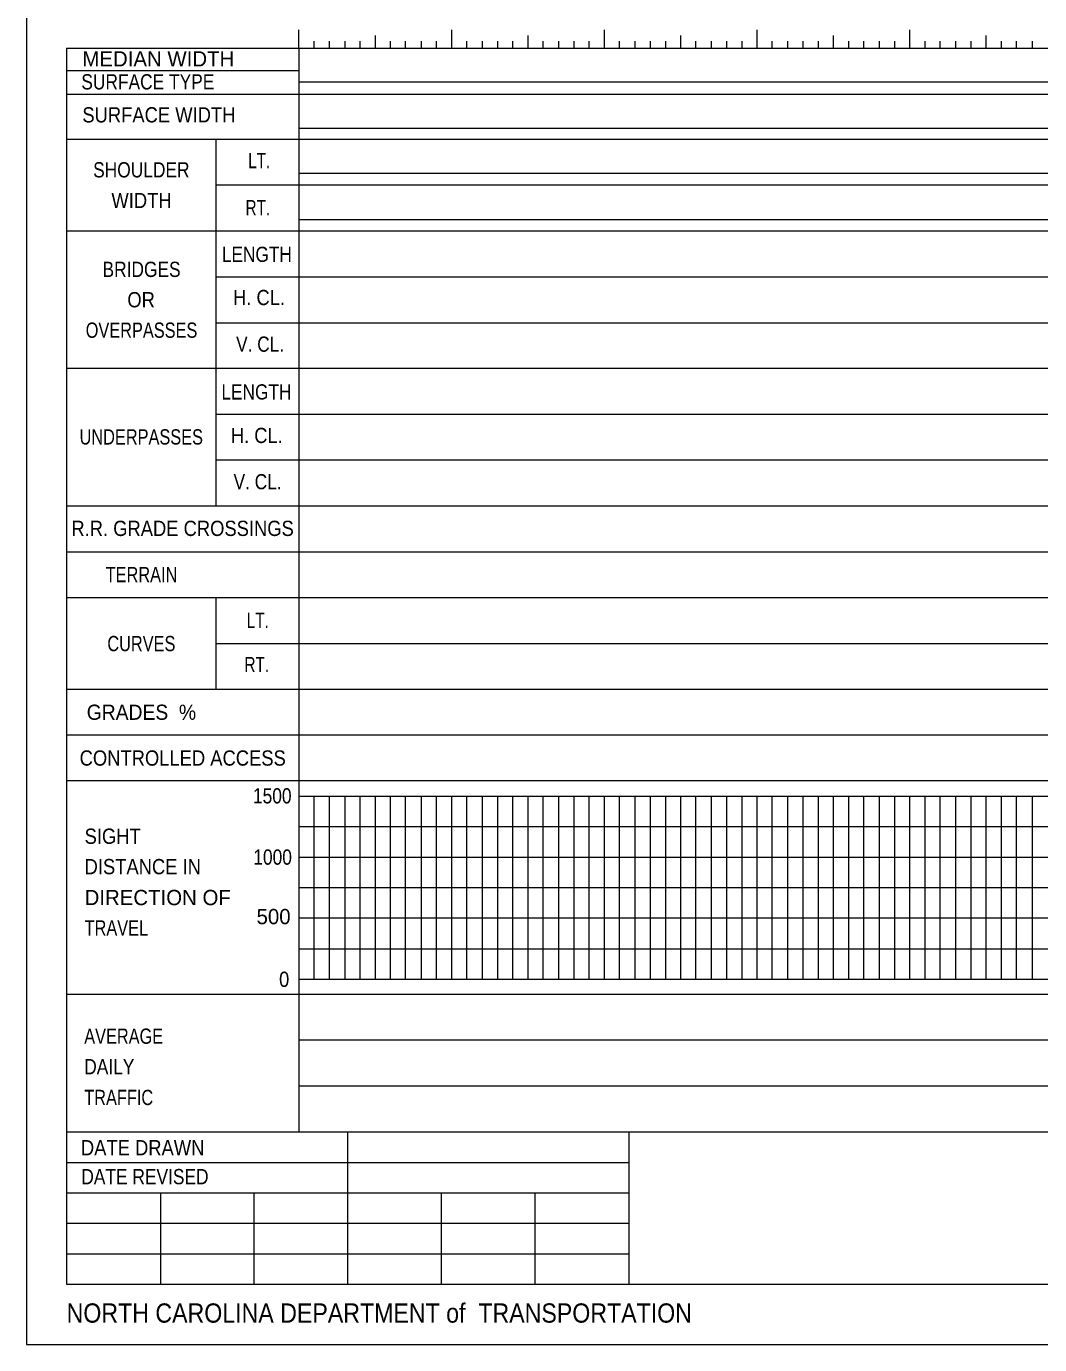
# Model space of a CAD drawing. Extents: x 338739.1 to 338761.3, y 214738.9 to 214755.7.
# Drawn here: x 338739.13 to 338745.76, y 214738.9 to 214747.53 of the extents above; entities that cross this region are included whole.
import ezdxf
from ezdxf.enums import TextEntityAlignment as Align

# ---------------------------------------------------------------- set-up
doc = ezdxf.new("R2010")
doc.units = 0
doc.header["$LTSCALE"] = 0.04
doc.layers.add('1', color=7, linetype='Continuous', lineweight=13)

msp = doc.modelspace()

# ---------------------------------------------------------------- linework, layer by layer
at = {"layer": '1'}
for p, q in [((338740.9106, 214747.3859), (338740.9106, 214747.5046)), ((338741.4108, 214747.4677), (338741.4108, 214747.3859)), ((338741.9107, 214747.5046), (338741.9107, 214747.3859)), ((338742.4108, 214747.4677), (338742.4108, 214747.3859)), ((338742.9102, 214747.5046), (338742.9102, 214747.3859)), ((338743.4101, 214747.4677), (338743.4101, 214747.3859)), ((338743.9097, 214747.5046), (338743.9097, 214747.3859)), ((338744.41, 214747.4677), (338744.41, 214747.3859)), ((338744.9094, 214747.5046), (338744.9094, 214747.3859)), ((338745.4094, 214747.4677), (338745.4094, 214747.3859)), ((338739.3899, 214747.3859), (338760.9112, 214747.3859)), ((338739.3899, 214747.3859), (338739.3899, 214739.2911)), ((338740.9106, 214747.3859), (338740.9106, 214740.2884)), ((338741.0094, 214747.4313), (338741.0094, 214747.3859)), ((338741.1082, 214747.4313), (338741.1082, 214747.3859)), ((338741.2114, 214747.4313), (338741.2114, 214747.3859)), ((338741.31, 214747.4313), (338741.31, 214747.3859)), ((338741.5096, 214747.4313), (338741.5096, 214747.3859)), ((338741.6077, 214747.4313), (338741.6077, 214747.3859)), ((338741.7111, 214747.4313), (338741.7111, 214747.3859)), ((338741.8099, 214747.4313), (338741.8099, 214747.3859)), ((338742.0093, 214747.4313), (338742.0093, 214747.3859)), ((338742.1102, 214747.4313), (338742.1102, 214747.3859)), ((338742.2112, 214747.4313), (338742.2112, 214747.3859)), ((338742.3094, 214747.4313), (338742.3094, 214747.3859)), ((338742.5091, 214747.4313), (338742.5091, 214747.3859)), ((338742.6101, 214747.4313), (338742.6101, 214747.3859)), ((338742.7106, 214747.4313), (338742.7106, 214747.3859)), ((338742.8095, 214747.4313), (338742.8095, 214747.3859)), ((338743.0087, 214747.4313), (338743.0087, 214747.3859)), ((338743.11, 214747.4313), (338743.11, 214747.3859)), ((338743.211, 214747.4313), (338743.211, 214747.3859)), ((338743.3116, 214747.4313), (338743.3116, 214747.3859)), ((338743.5087, 214747.4313), (338743.5087, 214747.3859)), ((338743.6095, 214747.4313), (338743.6095, 214747.3859)), ((338743.7106, 214747.4313), (338743.7106, 214747.3859)), ((338743.8112, 214747.4313), (338743.8112, 214747.3859)), ((338744.0084, 214747.4313), (338744.0084, 214747.3859)), ((338744.1094, 214747.4313), (338744.1094, 214747.3859)), ((338744.2104, 214747.4313), (338744.2104, 214747.3859)), ((338744.3115, 214747.4313), (338744.3115, 214747.3859)), ((338744.5105, 214747.4313), (338744.5105, 214747.3859)), ((338744.6092, 214747.4313), (338744.6092, 214747.3859)), ((338744.7101, 214747.4313), (338744.7101, 214747.3859)), ((338744.8112, 214747.4313), (338744.8112, 214747.3859)), ((338745.0106, 214747.4313), (338745.0106, 214747.3859)), ((338745.1089, 214747.4313), (338745.1089, 214747.3859)), ((338745.2099, 214747.4313), (338745.2099, 214747.3859)), ((338745.311, 214747.4313), (338745.311, 214747.3859)), ((338745.5104, 214747.4313), (338745.5104, 214747.3859)), ((338745.6088, 214747.4313), (338745.6088, 214747.3859)), ((338745.7121, 214747.4313), (338745.7121, 214747.3859)), ((338739.3899, 214747.239), (338740.9106, 214747.239)), ((338740.9106, 214747.1636), (338760.9112, 214747.1636)), ((338739.3899, 214747.0846), (338760.9112, 214747.0846)), ((338740.9106, 214746.8619), (338760.9112, 214746.8619)), ((338739.3899, 214746.7899), (338760.9112, 214746.7899)), ((338740.9106, 214746.5661), (338760.9112, 214746.5661)), ((338740.3679, 214746.4892), (338760.9112, 214746.4892)), ((338740.9106, 214746.2636), (338760.9112, 214746.2636)), ((338739.3899, 214746.1893), (338760.9112, 214746.1893)), ((338740.3679, 214745.8866), (338760.9112, 214745.8866)), ((338740.3679, 214745.5871), (338760.9112, 214745.5871)), ((338740.3679, 214745.2889), (338740.3679, 214744.3883)), ((338740.3679, 214744.9881), (338760.9112, 214744.9881)), ((338740.3679, 214744.6884), (338760.9112, 214744.6884)), ((338739.3899, 214744.3883), (338760.9112, 214744.3883)), ((338739.3899, 214744.0876), (338760.9112, 214744.0876)), ((338739.3899, 214743.7874), (338760.9112, 214743.7874)), ((338740.3679, 214743.7874), (338740.3679, 214743.1866)), ((338740.3679, 214743.4871), (338760.9112, 214743.4871)), ((338739.3899, 214743.1866), (338760.9112, 214743.1866)), ((338739.3899, 214742.8881), (338760.9112, 214742.8881)), ((338739.3899, 214742.5884), (338760.9112, 214742.5884)), ((338740.9106, 214742.4872), (338760.9112, 214742.4872)), ((338741.0094, 214742.4872), (338741.0094, 214741.2883)), ((338741.1082, 214742.4872), (338741.1082, 214741.2883)), ((338741.2114, 214742.4872), (338741.2114, 214741.2883)), ((338741.31, 214742.4872), (338741.31, 214741.2883)), ((338741.4108, 214742.4872), (338741.4108, 214741.2883)), ((338741.5096, 214742.4872), (338741.5096, 214741.2883)), ((338741.6077, 214742.4872), (338741.6077, 214741.2883)), ((338741.7111, 214742.4872), (338741.7111, 214741.2883)), ((338741.8099, 214742.4872), (338741.8099, 214741.2883)), ((338741.9107, 214742.4872), (338741.9107, 214741.2883)), ((338742.0093, 214742.4872), (338742.0093, 214741.2883)), ((338742.1102, 214742.4872), (338742.1102, 214741.2883)), ((338742.2112, 214742.4872), (338742.2112, 214741.2883)), ((338742.3094, 214742.4872), (338742.3094, 214741.2883)), ((338742.4108, 214742.4872), (338742.4108, 214741.2883)), ((338742.5091, 214742.4872), (338742.5091, 214741.2883)), ((338742.6101, 214742.4872), (338742.6101, 214741.2883)), ((338742.7106, 214742.4872), (338742.7106, 214741.2883)), ((338742.8095, 214742.4872), (338742.8095, 214741.2883)), ((338742.9102, 214742.4872), (338742.9102, 214741.2883)), ((338743.0087, 214742.4872), (338743.0087, 214741.2883)), ((338743.11, 214742.4872), (338743.11, 214741.2883)), ((338743.211, 214742.4872), (338743.211, 214741.2883)), ((338743.3116, 214742.4872), (338743.3116, 214741.2883)), ((338743.4101, 214742.4872), (338743.4101, 214741.2883)), ((338743.5087, 214742.4872), (338743.5087, 214741.2883)), ((338743.6095, 214742.4872), (338743.6095, 214741.2883)), ((338743.7106, 214742.4872), (338743.7106, 214741.2883)), ((338743.8112, 214742.4872), (338743.8112, 214741.2883)), ((338743.9097, 214742.4872), (338743.9097, 214741.2883)), ((338744.0084, 214742.4872), (338744.0084, 214741.2883)), ((338744.1094, 214742.4872), (338744.1094, 214741.2883)), ((338744.2104, 214742.4872), (338744.2104, 214741.2883)), ((338744.3115, 214742.4872), (338744.3115, 214741.2883)), ((338744.41, 214742.4872), (338744.41, 214741.2883)), ((338744.5105, 214742.4872), (338744.5105, 214741.2883)), ((338744.6092, 214742.4872), (338744.6092, 214741.2883)), ((338744.7101, 214742.4872), (338744.7101, 214741.2883)), ((338744.8112, 214742.4872), (338744.8112, 214741.2883)), ((338744.9094, 214742.4872), (338744.9094, 214741.2883)), ((338745.0106, 214742.4872), (338745.0106, 214741.2883)), ((338745.1089, 214742.4872), (338745.1089, 214741.2883)), ((338745.2099, 214742.4872), (338745.2099, 214741.2883)), ((338745.311, 214742.4872), (338745.311, 214741.2883)), ((338745.4094, 214742.4872), (338745.4094, 214741.2883)), ((338745.5104, 214742.4872), (338745.5104, 214741.2883)), ((338745.6088, 214742.4872), (338745.6088, 214741.2883)), ((338745.7121, 214742.4872), (338745.7121, 214741.2883)), ((338740.9106, 214742.2876), (338760.9112, 214742.2876)), ((338740.9106, 214742.0881), (338760.9112, 214742.0881)), ((338740.9106, 214741.8887), (338760.9112, 214741.8887)), ((338740.9106, 214741.6896), (338760.9112, 214741.6896)), ((338740.9106, 214741.4878), (338760.9112, 214741.4878)), ((338740.9106, 214741.2883), (338760.9112, 214741.2883)), ((338740.9106, 214740.8914), (338760.9112, 214740.8914)), ((338740.9106, 214740.5891), (338760.9112, 214740.5891)), ((338741.2283, 214740.2908), (338741.2283, 214739.2911)), ((338743.0715, 214740.2908), (338743.0715, 214739.2911)), ((338739.3899, 214740.2884), (338760.9112, 214740.2884)), ((338739.3899, 214740.0891), (338741.2283, 214740.0891)), ((338741.2283, 214740.0891), (338743.0715, 214740.0891)), ((338739.3899, 214739.8896), (338741.2283, 214739.8896)), ((338740.0051, 214739.8896), (338740.0051, 214739.2911)), ((338740.6156, 214739.8896), (338740.6156, 214739.2911)), ((338741.2283, 214739.8896), (338743.0715, 214739.8896)), ((338741.8433, 214739.8896), (338741.8433, 214739.2911)), ((338742.4562, 214739.8896), (338742.4562, 214739.2911)), ((338739.3899, 214739.6901), (338741.2283, 214739.6901)), ((338741.2283, 214739.6901), (338743.0715, 214739.6901)), ((338739.3899, 214739.4909), (338741.2283, 214739.4909)), ((338741.2283, 214739.4909), (338743.0715, 214739.4909)), ((338739.3899, 214739.2911), (338760.9112, 214739.2911))]:
    msp.add_line(p, q, dxfattribs=at)
msp.add_lwpolyline([(338761.2735, 214755.5264), (338739.1263, 214755.5264), (338739.1263, 214738.8954), (338761.2735, 214738.8954)], close=True, dxfattribs=at)
for points in [[(338740.3679, 214746.7899), (338740.3679, 214746.1893), (338740.3679, 214745.2889)], [(338739.3899, 214745.2889), (338740.3679, 214745.2889), (338760.9112, 214745.2889)], [(338739.3899, 214741.1899), (338743.0715, 214741.1899), (338760.9112, 214741.1899)]]:
    msp.add_lwpolyline(points, dxfattribs=at)

# ---------------------------------------------------------------- texts
for s, p in [('MEDIAN WIDTH', (338739.493, 214747.265)), ('DIRECTION OF', (338739.5076, 214741.7732))]:
    msp.add_text(s, height=0.09995, dxfattribs=at).set_placement(p)
for s, height, width, p in [('SURFACE TYPE', 0.09995, 0.85, (338739.4861, 214747.1146)), ('SURFACE WIDTH', 0.09995, 0.9, (338739.493, 214746.8984)), ('SIGHT', 0.09995, 0.9, (338739.5076, 214742.1747)), ('DISTANCE IN', 0.09995, 0.9, (338739.5076, 214741.9755)), ('TRAVEL', 0.09995, 0.8, (338739.5076, 214741.5743)), ('AVERAGE', 0.09992, 0.8, (338739.5053, 214740.8653)), ('DAILY', 0.09992, 0.85, (338739.5053, 214740.6658)), ('TRAFFIC', 0.09992, 0.8, (338739.5053, 214740.464)), ('DATE DRAWN', 0.09995, 0.9, (338739.4836, 214740.1349)), ('DATE REVISED', 0.09995, 0.85, (338739.4861, 214739.9454)), ('NORTH CAROLINA DEPARTMENT of  TRANSPORTATION', 0.126, 0.9, (338739.3899, 214739.0394))]:
    msp.add_text(s, height=height, dxfattribs=dict(at, width=width)).set_placement(p)
for s, height, width, p in [('LT.', 0.09945, 0.75, (338740.6511, 214746.5991)), ('SHOULDER', 0.09995, 0.85, (338739.8792, 214746.5384)), ('WIDTH', 0.09995, 0.9, (338739.8804, 214746.3376)), ('RT.', 0.09945, 0.75, (338740.642, 214746.2909)), ('LENGTH', 0.09945, 0.85, (338740.6356, 214745.9852)), ('BRIDGES', 0.09995, 0.85, (338739.8807, 214745.8866)), ('OR', 0.09995, 0.9, (338739.8778, 214745.6878)), ('H. CL.', 0.09945, 0.9, (338740.6498, 214745.7024)), ('OVERPASSES', 0.09995, 0.8, (338739.8804, 214745.4884)), ('V. CL.', 0.09945, 0.85, (338740.6569, 214745.3971)), ('LENGTH', 0.09945, 0.85, (338740.6329, 214745.0843)), ('UNDERPASSES', 0.09995, 0.8, (338739.8787, 214744.7895)), ('H. CL.', 0.09945, 0.9, (338740.6352, 214744.7992)), ('V. CL.', 0.09945, 0.85, (338740.6404, 214744.4964)), ('R.R. GRADE CROSSINGS', 0.09992, 0.9, (338740.1493, 214744.1906)), ('TERRAIN', 0.09995, 0.8, (338739.8802, 214743.8881)), ('LT.', 0.09945, 0.75, (338740.6417, 214743.5881)), ('CURVES', 0.09995, 0.8, (338739.8794, 214743.4362)), ('RT.', 0.09945, 0.75, (338740.635, 214743.2993)), ('GRADES  %', 0.09945, 0.95, (338739.8797, 214742.9867)), ('CONTROLLED ACCESS', 0.09995, 0.9, (338740.1502, 214742.6867))]:
    msp.add_text(s, height=height, dxfattribs=dict(at, width=width)).set_placement(p, align=Align.CENTER)
for s, height, width, p in [('1500', 0.09995, 0.85, (338740.8629, 214742.4392)), ('1000', 0.09995, 0.85, (338740.8652, 214742.0381)), ('0', 0.0999, 0.9, (338740.8479, 214741.2377))]:
    msp.add_text(s, height=height, dxfattribs=dict(at, width=width)).set_placement(p, align=Align.RIGHT)
msp.add_text('500', height=0.09992, dxfattribs=at).set_placement((338740.8566, 214741.6485), align=Align.RIGHT)

doc.saveas('drawing.dxf')
